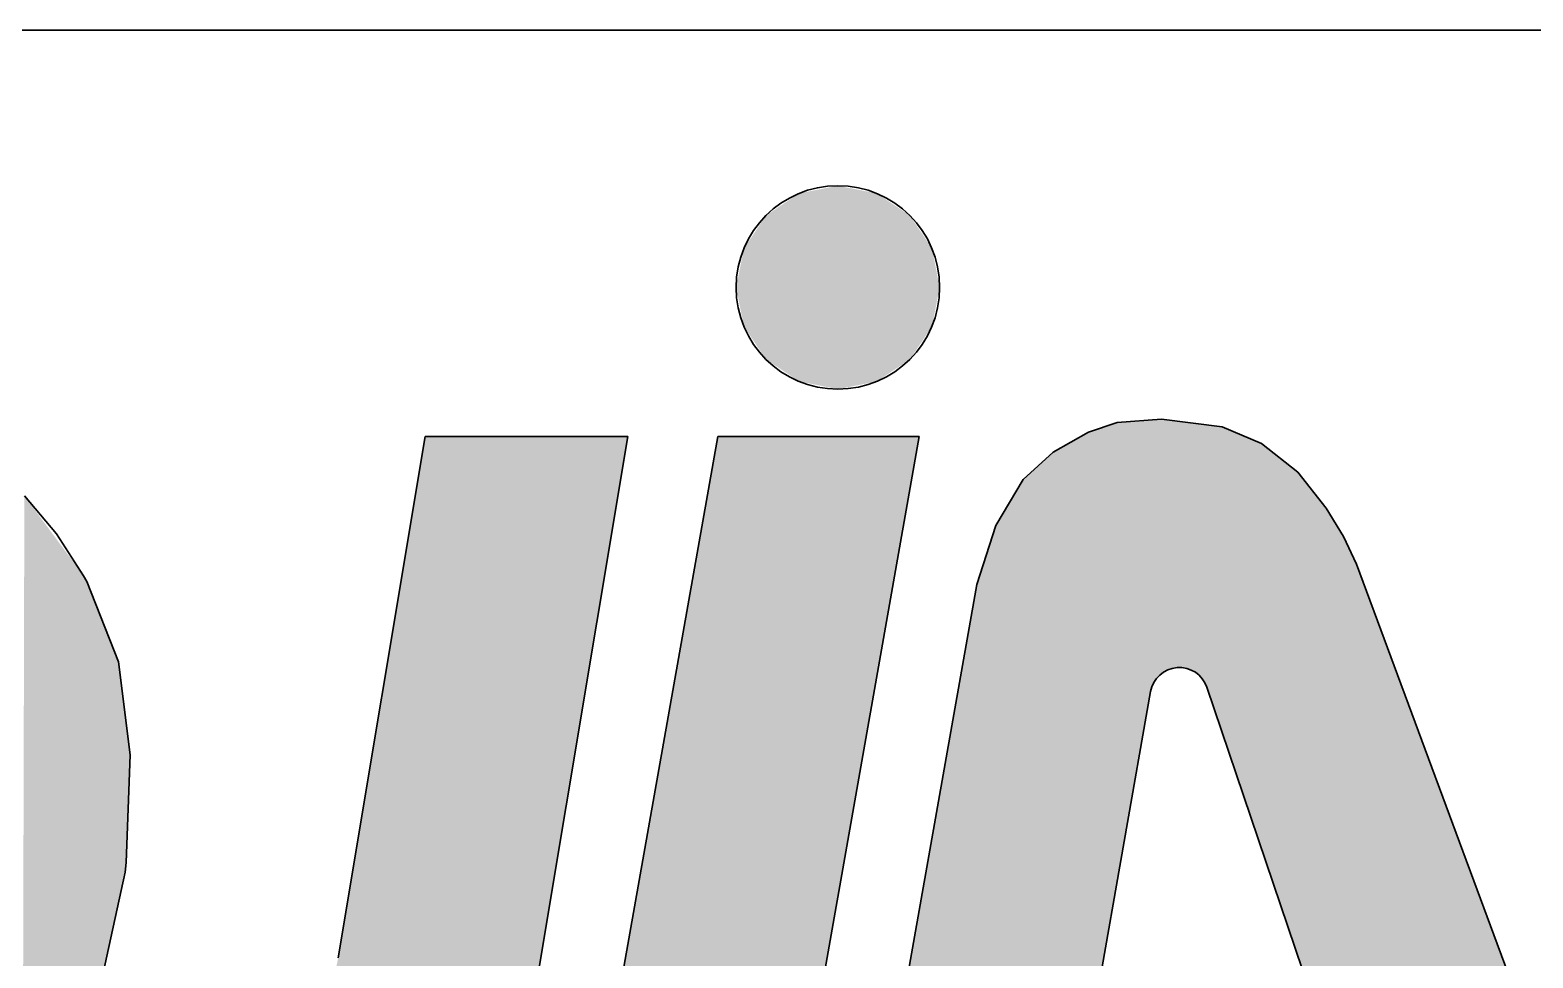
# Model space of a CAD drawing. Extents: x 23 to 417, y 3 to 294.
# Drawn here: x 315.69 to 325.71, y 44.04 to 50.24 of the extents above; entities that cross this region are included whole.
import ezdxf

# ---------------------------------------------------------------- set-up
doc = ezdxf.new("R2010")
doc.units = 0

msp = doc.modelspace()

# ---------------------------------------------------------------- linework, layer by layer
at = {"color": 7, "lineweight": 35}
msp.add_line((30.237, 50.237), (409.763, 50.237), dxfattribs=at)
at = {"color": 6, "lineweight": 35, "ltscale": 0.088219}
msp.add_line((318.323, 47.523), (317.742, 44.043), dxfattribs=at)
msp.add_line((318.323, 47.523), (317.742, 44.043), dxfattribs=at)
at = {"color": 6, "lineweight": 35, "ltscale": 0.033771}
msp.add_line((319.674, 47.523), (318.323, 47.523), dxfattribs=at)
msp.add_line((319.674, 47.523), (318.323, 47.523), dxfattribs=at)
at = {"color": 6, "lineweight": 35, "ltscale": 0.104651}
msp.add_line((319.674, 47.523), (318.984, 43.395), dxfattribs=at)
msp.add_line((319.674, 47.523), (318.984, 43.395), dxfattribs=at)
at = {"color": 6, "lineweight": 35, "ltscale": 0.145955}
for p, q in [((320.274, 47.523), (319.258, 41.774)), ((320.274, 47.523), (319.258, 41.774)), ((321.619, 47.523), (320.603, 41.774)), ((321.619, 47.523), (320.603, 41.774))]:
    msp.add_line(p, q, dxfattribs=at)
at = {"color": 6, "lineweight": 35, "ltscale": 0.03362}
msp.add_line((320.274, 47.523), (321.619, 47.523), dxfattribs=at)
msp.add_line((320.274, 47.523), (321.619, 47.523), dxfattribs=at)
at = {"color": 6, "lineweight": 35, "ltscale": 0.084645}
msp.add_line((325.714, 43.496), (324.537, 46.671), dxfattribs=at)
msp.add_line((325.714, 43.496), (324.537, 46.671), dxfattribs=at)
at = {"color": 6, "lineweight": 35, "ltscale": 0.120883}
msp.add_line((322.004, 46.536), (321.162, 41.774), dxfattribs=at)
msp.add_line((322.004, 46.536), (321.162, 41.774), dxfattribs=at)
at = {"color": 6, "lineweight": 35, "ltscale": 0.073752}
msp.add_line((323.538, 45.851), (324.483, 43.056), dxfattribs=at)
msp.add_line((323.538, 45.851), (324.483, 43.056), dxfattribs=at)
at = {"color": 6, "lineweight": 35, "ltscale": 0.102761}
msp.add_line((323.163, 45.822), (322.448, 41.774), dxfattribs=at)
msp.add_line((323.163, 45.822), (322.448, 41.774), dxfattribs=at)
at = {"color": 6, "lineweight": 35}
for points in [[(322.004, 46.536), (322.13, 46.931), (322.313, 47.236), (322.512, 47.42), (322.748, 47.553), (322.939, 47.617), (323.235, 47.64), (323.639, 47.588), (323.903, 47.478), (324.144, 47.286), (324.335, 47.046), (324.45, 46.856), (324.537, 46.671)], [(322.004, 46.536), (322.13, 46.931), (322.313, 47.236), (322.512, 47.42), (322.748, 47.553), (322.939, 47.617), (323.235, 47.64), (323.639, 47.588), (323.903, 47.478), (324.144, 47.286), (324.335, 47.046), (324.45, 46.856), (324.537, 46.671)], [(315.637, 42.866), (315.918, 43.338), (316.172, 43.932), (316.32, 44.615), (316.327, 44.681), (316.354, 45.4), (316.276, 46.02), (316.065, 46.555), (316.043, 46.595), (315.863, 46.875), (315.648, 47.128)], [(315.637, 42.866), (315.918, 43.338), (316.172, 43.932), (316.32, 44.615), (316.327, 44.681), (316.354, 45.4), (316.276, 46.02), (316.065, 46.555), (316.043, 46.595), (315.863, 46.875), (315.648, 47.128)]]:
    msp.add_lwpolyline(points, dxfattribs=at)
msp.add_circle((321.076, 48.519), 0.679, dxfattribs=at)
msp.add_circle((321.076, 48.519), 0.679, dxfattribs=at)
msp.add_arc((323.354, 45.788), 0.194, 18.6899, 169.973, dxfattribs=at)
msp.add_arc((323.354, 45.788), 0.194, 18.6899, 169.973, dxfattribs=at)
at = {"color": 6, "lineweight": 5}
for points in [[(321.704, 48.259), (320.596, 48.999), (321.076, 49.198), (320.817, 49.147)], [(321.704, 48.259), (320.596, 48.999), (321.076, 49.198), (320.817, 49.147)], [(321.704, 48.259), (321.076, 49.198), (321.557, 48.999), (321.336, 49.147)], [(321.704, 48.259), (321.076, 49.198), (321.557, 48.999), (321.336, 49.147)], [(321.704, 48.259), (320.397, 48.519), (320.596, 48.999), (320.449, 48.779)], [(321.704, 48.259), (320.397, 48.519), (320.596, 48.999), (320.449, 48.779)], [(321.704, 48.259), (321.557, 48.999), (321.755, 48.519), (321.704, 48.779)], [(321.704, 48.259), (321.557, 48.999), (321.755, 48.519), (321.704, 48.779)], [(321.704, 48.259), (320.596, 48.039), (320.397, 48.519), (320.449, 48.259)], [(321.704, 48.259), (320.596, 48.039), (320.397, 48.519), (320.449, 48.259)], [(321.704, 48.259), (321.076, 47.84), (320.596, 48.039), (320.817, 47.892)], [(321.704, 48.259), (321.076, 47.84), (320.596, 48.039), (320.817, 47.892)], [(321.704, 48.259), (321.557, 48.039), (321.076, 47.84), (321.336, 47.892)], [(321.704, 48.259), (321.557, 48.039), (321.076, 47.84), (321.336, 47.892)], [(323.235, 47.64), (323.171, 45.853), (322.939, 47.617), (323.163, 45.822)], [(323.235, 47.64), (322.939, 47.617), (323.171, 45.853), (323.163, 45.822)], [(323.235, 47.64), (323.202, 45.909), (323.171, 45.853), (323.185, 45.882)], [(323.235, 47.64), (323.171, 45.853), (323.202, 45.909), (323.185, 45.882)], [(323.235, 47.64), (323.25, 45.952), (323.202, 45.909), (323.224, 45.932)], [(323.235, 47.64), (323.202, 45.909), (323.25, 45.952), (323.224, 45.932)], [(323.639, 47.588), (323.278, 45.967), (323.235, 47.64), (323.25, 45.952)], [(323.639, 47.588), (323.235, 47.64), (323.278, 45.967), (323.25, 45.952)], [(322.448, 41.774), (322.512, 47.42), (323.163, 45.822), (322.748, 47.553)], [(322.939, 47.617), (322.748, 47.553), (323.163, 45.822), (322.512, 47.42)], [(323.163, 45.822), (322.748, 47.553), (322.939, 47.617)], [(323.639, 47.588), (323.34, 45.982), (323.278, 45.967), (323.308, 45.977)], [(323.639, 47.588), (323.278, 45.967), (323.34, 45.982), (323.308, 45.977)], [(323.639, 47.588), (323.403, 45.976), (323.34, 45.982), (323.372, 45.982)], [(323.639, 47.588), (323.34, 45.982), (323.403, 45.976), (323.372, 45.982)], [(323.639, 47.588), (323.461, 45.95), (323.403, 45.976), (323.433, 45.966)], [(323.639, 47.588), (323.403, 45.976), (323.461, 45.95), (323.433, 45.966)], [(323.639, 47.588), (323.508, 45.907), (323.461, 45.95), (323.487, 45.93)], [(323.639, 47.588), (323.461, 45.95), (323.508, 45.907), (323.487, 45.93)], [(323.639, 47.588), (323.538, 45.851), (323.508, 45.907), (323.525, 45.88)], [(323.639, 47.588), (323.508, 45.907), (323.538, 45.851), (323.525, 45.88)], [(324.483, 43.056), (323.538, 45.851), (323.903, 47.478), (323.639, 47.588)], [(324.483, 43.056), (323.639, 47.588), (323.538, 45.851)], [(324.483, 43.056), (324.144, 47.286), (323.639, 47.588), (323.903, 47.478)], [(317.748, 41.853), (317.723, 43.953), (318.323, 47.523), (317.742, 44.043)], [(317.748, 41.853), (318.205, 42.132), (317.742, 44.043), (318.323, 47.523)], [(317.748, 41.853), (318.323, 47.523), (318.205, 42.132)], [(318.323, 47.523), (318.277, 42.196), (318.205, 42.132)], [(318.205, 42.132), (318.277, 42.196), (318.323, 47.523), (318.673, 42.659)], [(319.674, 47.523), (318.673, 42.659), (318.323, 47.523), (318.277, 42.196)], [(318.323, 47.523), (318.673, 42.659), (319.674, 47.523), (318.912, 43.148)], [(318.984, 43.395), (318.912, 43.148), (319.674, 47.523), (318.673, 42.659)], [(319.674, 47.523), (318.912, 43.148), (318.984, 43.395)], [(319.258, 41.774), (320.274, 47.523), (320.603, 41.774), (321.619, 47.523)], [(320.274, 47.523), (319.258, 41.774), (321.619, 47.523), (320.603, 41.774)], [(324.483, 43.056), (323.903, 47.478), (324.335, 47.046), (324.144, 47.286)], [(322.13, 46.931), (322.313, 47.236), (322.448, 41.774), (322.512, 47.42)], [(323.163, 45.822), (322.512, 47.42), (322.448, 41.774), (322.313, 47.236)], [(322.448, 41.774), (322.313, 47.236), (322.13, 46.931)], [(324.483, 43.056), (324.45, 46.856), (324.144, 47.286), (324.335, 47.046)], [(316.043, 46.595), (315.918, 43.338), (315.648, 47.128), (315.637, 42.866)], [(316.043, 46.595), (315.918, 43.338), (315.648, 47.128), (315.637, 42.866)], [(324.483, 43.056), (324.335, 47.046), (324.537, 46.671), (324.45, 46.856)], [(322.448, 41.774), (321.162, 41.774), (322.13, 46.931), (322.004, 46.536)], [(322.004, 46.536), (321.162, 41.774), (322.13, 46.931), (322.448, 41.774)], [(324.483, 43.056), (324.622, 42.758), (324.45, 46.856), (324.537, 46.671)], [(324.483, 43.056), (324.537, 46.671), (324.622, 42.758)], [(325.714, 43.496), (324.78, 42.432), (324.537, 46.671), (324.622, 42.758)], [(325.714, 43.496), (324.537, 46.671), (324.78, 42.432), (324.622, 42.758)], [(316.276, 46.02), (316.172, 43.932), (316.043, 46.595), (315.918, 43.338)], [(316.276, 46.02), (316.172, 43.932), (316.043, 46.595), (315.918, 43.338)], [(316.354, 45.4), (316.327, 44.681), (316.276, 46.02), (316.172, 43.932)], [(316.354, 45.4), (316.327, 44.681), (316.276, 46.02), (316.172, 43.932)], [(317.748, 41.853), (317.742, 44.043), (317.696, 43.866), (317.723, 43.953)]]:
    msp.add_solid(points, dxfattribs=at)

doc.saveas('drawing.dxf')
